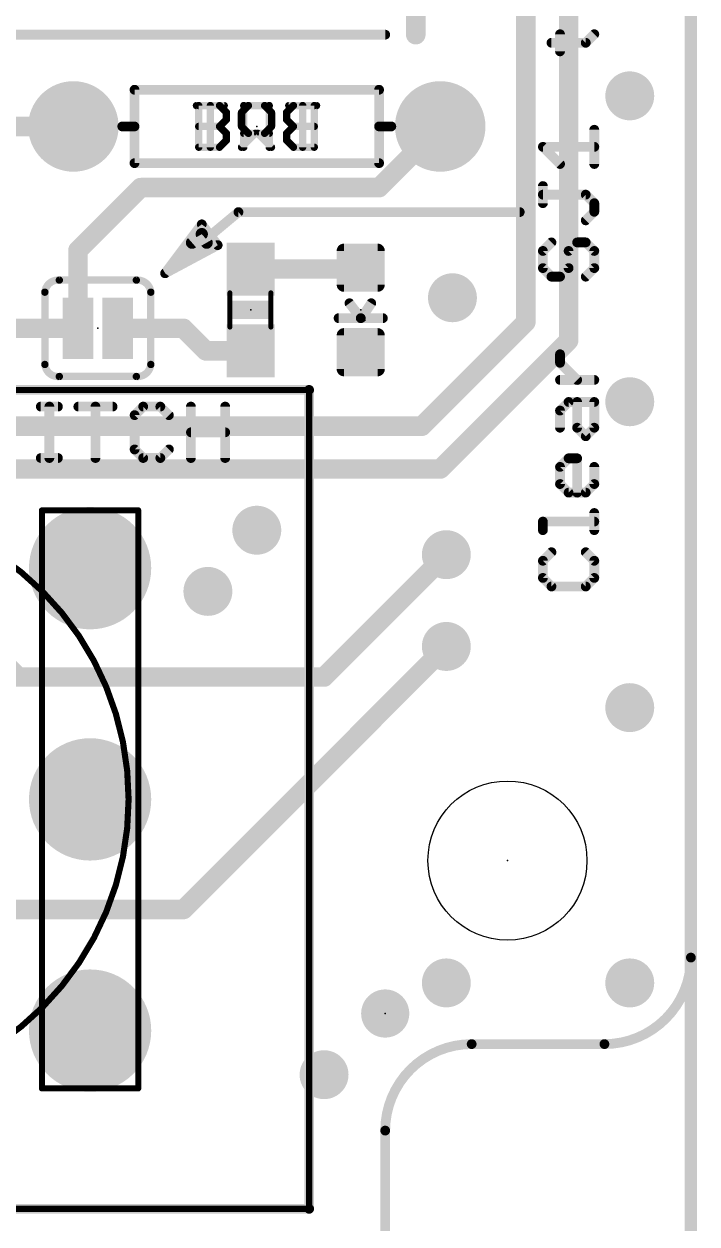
# Model space of a CAD drawing. Extents: x 0 to 108, y -11 to 121.
# Drawn here: x 71.24 to 85.22, y 2.62 to 27.53 of the extents above; entities that cross this region are included whole.
import ezdxf

# ---------------------------------------------------------------- set-up
doc = ezdxf.new("R2010")
doc.units = 0
for name, color, linetype in [('1', 12, 'CONTINUOUS'), ('17', 110, 'CONTINUOUS'), ('18', 110, 'CONTINUOUS'), ('20', 53, 'CONTINUOUS'), ('21', 41, 'CONTINUOUS'), ('22', 40, 'CONTINUOUS'), ('23', 53, 'CONTINUOUS'), ('51', 53, 'CONTINUOUS')]:
    doc.layers.add(name, color=color, linetype=linetype)

# ---------------------------------------------------------------- blocks, each defined once
blk = doc.blocks.new('RECT160000X160000R30')
at = {"const_width": 0.15}
blk.add_lwpolyline([(0.425, -0.35), (0.425, 0.35, 0.4142), (0.35, 0.425), (-0.35, 0.425, 0.4142), (-0.425, 0.35), (-0.425, -0.35, 0.4142), (-0.35, -0.425), (0.35, -0.425, 0.4142)], format="xyb", close=True, dxfattribs=at)
blk.add_solid([(-0.3754, -0.3754), (0.3754, -0.3754), (-0.3754, 0.3754), (0.3754, 0.3754)])
blk = doc.blocks.new('PIE')
at = {"const_width": 0.5}
blk.add_lwpolyline([(0, -0.25, 1), (0, 0.25, 1), (0, -0.25)], format="xyb", dxfattribs=at)
blk = doc.blocks.new('ROUNDP')
at = {"const_width": 0.5}
blk.add_lwpolyline([(0, -0.25, 1), (0, 0.25, 1), (0, -0.25)], format="xyb", dxfattribs=at)
blk = doc.blocks.new('RECT')
blk.add_solid([(-0.5, -0.5), (0.5, -0.5), (-0.5, 0.5), (0.5, 0.5)])
blk = doc.blocks.new('ROUNDV')
at = {"const_width": 0.5}
blk.add_lwpolyline([(0, -0.25, 1), (0, 0.25, 1), (0, -0.25)], format="xyb", dxfattribs=at)

msp = doc.modelspace()

# ---------------------------------------------------------------- linework, layer by layer
at = {"layer": '1'}
for points, const_width in [([(82.55, 20.955), (82.55, 85.725)], 0.4064), ([(81.661, 21.336), (81.661, 85.344)], 0.4064), ([(85.09, 0), (85.09, 33.02)], 0.254), ([(79.375, 31.115), (79.375, 27.305)], 0.4064), ([(72.263, 25.4), (67.31, 25.4)], 0.4064), ([(78.613, 24.13), (79.883, 25.4)], 0.4064), ([(72.3591, 22.8291), (73.66, 24.13)], 0.4064), ([(73.66, 24.13), (78.613, 24.13)], 0.4064), ([(72.3591, 21.209), (72.3591, 22.8291)], 0.4064), ([(78.205, 22.44), (78.232, 22.467)], 0.4064), ([(75.946, 22.44), (78.205, 22.44)], 0.4064), ([(79.502, 19.177), (81.661, 21.336)], 0.4064), ([(72.3591, 21.209), (70.739, 21.209)], 0.4064), ([(73.1829, 21.209), (74.549, 21.209)], 0.4064), ([(75.018, 20.74), (74.549, 21.209)], 0.4064), ([(75.946, 20.74), (75.018, 20.74)], 0.4064), ([(79.883, 18.288), (82.55, 20.955)], 0.4064), ([(67.183, 19.177), (79.502, 19.177)], 0.4064), ([(66.802, 18.288), (79.883, 18.288)], 0.4064), ([(77.47, 13.97), (80.01, 16.51)], 0.4064), ([(68.86, 16.23), (71.12, 13.97)], 0.4064), ([(80.01, 14.605), (74.549, 9.144)], 0.4064), ([(71.12, 13.97), (77.47, 13.97)], 0.4064), ([(74.549, 9.144), (69.596, 9.144)], 0.4064)]:
    msp.add_lwpolyline(points, dxfattribs=dict(at, const_width=const_width))
at = {"layer": '1', "const_width": 0.2032}
for points in [[(79.2734, 27.305, 1), (79.4766, 27.305)], [(72.263, 25.2984, 1), (72.263, 25.5016)], [(79.9548, 25.3282, 1), (79.8112, 25.4718)], [(73.66, 24.2316, 1), (73.66, 24.0284)], [(73.7318, 24.0582, 1), (73.5882, 24.2018)], [(78.5412, 24.2018, 1), (78.6848, 24.0582)], [(78.613, 24.0284, 1), (78.613, 24.2316)], [(72.4607, 22.8291, 1), (72.2575, 22.8291)], [(72.2873, 22.9009, 1), (72.4309, 22.7573)], [(78.3038, 22.3952, 1), (78.1602, 22.5388)], [(75.946, 22.5416, 1), (75.946, 22.3384)], [(78.1332, 22.5118, 1), (78.2768, 22.3682)], [(78.205, 22.3384, 1), (78.205, 22.5416)], [(81.5594, 21.336, 1), (81.7626, 21.336)], [(81.7328, 21.2642, 1), (81.5892, 21.4078)], [(72.2575, 21.209, 1), (72.4607, 21.209)], [(72.3591, 21.1074, 1), (72.3591, 21.3106)], [(73.1829, 21.3106, 1), (73.1829, 21.1074)], [(74.6208, 21.2808, 1), (74.4772, 21.1372)], [(74.549, 21.1074, 1), (74.549, 21.3106)], [(75.018, 20.8416, 1), (75.018, 20.6384)], [(75.946, 20.6384, 1), (75.946, 20.8416)], [(82.4484, 20.955, 1), (82.6516, 20.955)], [(82.6218, 20.8832, 1), (82.4782, 21.0268)], [(74.9462, 20.6682, 1), (75.0898, 20.8118)], [(79.4302, 19.2488, 1), (79.5738, 19.1052)], [(79.502, 19.0754, 1), (79.502, 19.2786)], [(79.8112, 18.3598, 1), (79.9548, 18.2162)], [(79.883, 18.1864, 1), (79.883, 18.3896)], [(80.0818, 16.4382, 1), (79.9382, 16.5818)], [(80.0818, 14.5332, 1), (79.9382, 14.6768)], [(71.0482, 13.8982, 1), (71.1918, 14.0418)], [(77.3982, 14.0418, 1), (77.5418, 13.8982)], [(77.47, 13.8684, 1), (77.47, 14.0716)], [(74.4772, 9.2158, 1), (74.6208, 9.0722)], [(74.549, 9.0424, 1), (74.549, 9.2456)]]:
    msp.add_lwpolyline(points, format="xyb", dxfattribs=at)
at = {"layer": '20', "const_width": 0.2032}
for points in [[(85.09, 102.344), (85.09, 8.1461)], [(83.294, 6.35), (80.5361, 6.35)], [(78.74, 1.7961), (78.74, 4.554)]]:
    msp.add_lwpolyline(points, dxfattribs=at)
at = {"layer": '20'}
for points, const_width in [([(83.294, 6.35, 0.4142), (85.09, 8.1461)], 0.2032), ([(85.1408, 8.1461, 1), (85.0392, 8.1461)], 0.1016), ([(85.0392, 8.1461, 1), (85.1408, 8.1461)], 0.1016), ([(80.5361, 6.35, 0.4142), (78.74, 4.554)], 0.2032), ([(80.5361, 6.4008, 1), (80.5361, 6.2992)], 0.1016), ([(80.5361, 6.2992, 1), (80.5361, 6.4008)], 0.1016), ([(83.294, 6.4008, 1), (83.294, 6.2992)], 0.1016), ([(83.294, 6.2992, 1), (83.294, 6.4008)], 0.1016), ([(78.7908, 4.554, 1), (78.6892, 4.554)], 0.1016), ([(78.6892, 4.554, 1), (78.7908, 4.554)], 0.1016)]:
    msp.add_lwpolyline(points, format="xyb", dxfattribs=dict(at, const_width=const_width))
msp.add_circle((81.28, 10.16), 1.651, dxfattribs=at)
at = {"layer": '21'}
for points, const_width in [([(78.74, 27.305), (71.12, 27.305)], 0.2032), ([(82.3716, 26.9589), (82.3716, 27.3148)], 0.2032), ([(82.9055, 27.1368), (83.0834, 27.3148)], 0.2032), ([(82.1936, 27.1368), (82.9055, 27.1368)], 0.2032), ([(73.533, 25.4), (73.533, 26.162)], 0.2032), ([(73.533, 26.162), (78.613, 26.162)], 0.2032), ([(78.613, 26.162), (78.613, 25.4)], 0.2032), ([(74.8666, 24.9682), (74.8666, 25.8325)], 0.1524), ([(74.8666, 25.8325), (75.2988, 25.8325)], 0.1524), ([(75.2988, 25.8325), (75.4429, 25.6885)], 0.1524), ([(75.8022, 24.9682), (75.8022, 25.8325)], 0.1524), ([(75.8022, 25.8325), (76.2343, 25.8325)], 0.1524), ([(76.2343, 25.8325), (76.3784, 25.6885)], 0.1524), ([(76.7377, 25.8325), (77.3139, 25.8325)], 0.1524), ([(77.0258, 24.9682), (77.0258, 25.8325)], 0.1524), ([(75.4429, 25.6885), (75.4429, 25.5444)], 0.1524), ([(76.3784, 25.6885), (76.3784, 25.4004)], 0.1524), ([(73.533, 25.4), (73.279, 25.4)], 0.2032), ([(73.533, 24.638), (73.533, 25.4)], 0.2032), ([(74.8666, 25.4004), (75.2988, 25.4004)], 0.1524), ([(75.4429, 25.5444), (75.2988, 25.4004)], 0.1524), ([(75.2988, 25.4004), (75.4429, 25.2563)], 0.1524), ([(76.3784, 25.4004), (76.2343, 25.2563)], 0.1524), ([(78.613, 25.4), (78.613, 24.638)], 0.2032), ([(78.613, 25.4), (78.867, 25.4)], 0.2032), ([(83.0834, 24.6201), (83.0834, 25.3319)], 0.2032), ([(75.4429, 25.1123), (75.2988, 24.9682)], 0.1524), ([(75.4429, 25.2563), (75.4429, 25.1123)], 0.1524), ([(76.2343, 25.2563), (75.8022, 25.2563)], 0.1524), ([(76.0903, 25.2563), (76.3784, 24.9682)], 0.1524), ([(75.2988, 24.9682), (74.8666, 24.9682)], 0.1524), ([(82.3716, 24.6201), (82.0157, 24.976)], 0.2032), ([(82.0157, 24.976), (83.0834, 24.976)], 0.2032), ([(78.613, 24.638), (73.533, 24.638)], 0.2032), ([(82.0157, 23.8066), (82.0157, 24.1625)], 0.2032), ([(82.9055, 23.9845), (82.0157, 23.9845)], 0.2032), ([(83.0834, 23.8066), (82.9055, 23.9845)], 0.2032), ([(74.168, 22.352), (75.692, 23.622)], 0.2032), ([(75.692, 23.622), (81.534, 23.622)], 0.2032), ([(82.9055, 23.4507), (83.0834, 23.6286)], 0.2032), ([(83.0834, 23.6286), (83.0834, 23.8066)], 0.2032), ([(74.168, 22.352), (74.93, 23.368)], 0.2032), ([(74.93, 23.368), (75.2602, 22.9362)], 0.2032), ([(74.7268, 22.987), (74.93, 23.1648)], 0.254), ([(74.93, 23.1648), (75.0316, 22.987)], 0.254), ([(74.168, 22.352), (75.2602, 22.9362)], 0.2032), ([(82.1936, 22.9931), (82.0157, 22.8151)], 0.2032), ([(82.5495, 22.8151), (82.7275, 22.9931)], 0.2032), ([(82.7275, 22.9931), (82.9055, 22.9931)], 0.2032), ([(82.9055, 22.9931), (83.0834, 22.8151)], 0.2032), ([(82.0157, 22.8151), (82.0157, 22.4592)], 0.2032), ([(82.5495, 22.4592), (82.5495, 22.8151)], 0.2032), ([(83.0834, 22.8151), (83.0834, 22.4592)], 0.2032), ([(82.0157, 22.4592), (82.1936, 22.2813)], 0.2032), ([(82.3716, 22.2813), (82.5495, 22.4592)], 0.2032), ([(83.0834, 22.4592), (82.9055, 22.2813)], 0.2032), ([(71.971, 22.209), (73.571, 22.209)], 0.1524), ([(82.1936, 22.2813), (82.3716, 22.2813)], 0.2032), ([(71.671, 20.459), (71.671, 21.959)], 0.1524), ([(73.871, 20.459), (73.871, 21.959)], 0.1524), ([(78.232, 21.42), (77.9982, 21.73)], 0.2032), ([(78.2574, 21.4354), (78.4504, 21.73)], 0.2032), ([(77.772, 21.42), (78.232, 21.42)], 0.2032), ([(78.692, 21.42), (78.232, 21.42)], 0.2032), ([(82.3716, 20.4933), (82.3716, 20.6712)], 0.2032), ([(82.7275, 20.1374), (82.3716, 20.4933)], 0.2032), ([(73.571, 20.209), (71.971, 20.209)], 0.1524), ([(83.0834, 20.1374), (82.3716, 20.1374)], 0.2032), ([(57.46, 19.93), (77.16, 19.93)], 0.2032), ([(77.16, 19.93), (57.46, 19.93)], 0.127), ([(77.16, 19.93), (77.16, 2.93)], 0.2032), ([(77.16, 2.93), (77.16, 19.93)], 0.127), ([(71.5862, 19.5843), (71.9421, 19.5843)], 0.2032), ([(71.7641, 18.5166), (71.7641, 19.5843)], 0.2032), ([(72.3658, 19.5843), (73.0776, 19.5843)], 0.2032), ([(72.7217, 18.5166), (72.7217, 19.5843)], 0.2032), ([(73.7131, 19.5843), (73.5352, 19.4064)], 0.2032), ([(74.069, 19.5843), (73.7131, 19.5843)], 0.2032), ([(74.247, 19.4064), (74.069, 19.5843)], 0.2032), ([(74.7046, 18.5166), (74.7046, 19.5843)], 0.2032), ([(75.4164, 19.5843), (75.4164, 18.5166)], 0.2032), ([(82.3716, 19.5018), (82.5495, 19.6798)], 0.2032), ([(82.5495, 19.6798), (83.0834, 19.6798)], 0.2032), ([(82.7275, 19.1459), (82.7275, 19.6798)], 0.2032), ([(83.0834, 19.6798), (83.0834, 19.1459)], 0.2032), ([(73.5352, 19.4064), (73.5352, 18.6945)], 0.2032), ([(82.3716, 19.1459), (82.3716, 19.5018)], 0.2032), ([(82.9055, 18.968), (82.7275, 19.1459)], 0.2032), ([(83.0834, 19.1459), (82.9055, 18.968)], 0.2032), ([(74.7046, 19.0505), (75.4164, 19.0505)], 0.2032), ([(73.5352, 18.6945), (73.7131, 18.5166)], 0.2032), ([(74.069, 18.5166), (74.247, 18.6945)], 0.2032), ([(71.5862, 18.5166), (71.9421, 18.5166)], 0.2032), ([(73.7131, 18.5166), (74.069, 18.5166)], 0.2032), ([(82.3716, 18.3325), (82.5495, 18.5104)], 0.2032), ([(82.5495, 18.5104), (82.7275, 18.5104)], 0.2032), ([(82.7275, 18.5104), (82.7275, 17.7986)], 0.2032), ([(82.3716, 17.9765), (82.3716, 18.3325)], 0.2032), ([(83.0834, 18.3325), (83.0834, 17.9765)], 0.2032), ([(82.5495, 17.7986), (82.3716, 17.9765)], 0.2032), ([(83.0834, 17.9765), (82.9055, 17.7986)], 0.2032), ([(82.9055, 17.7986), (82.5495, 17.7986)], 0.2032), ([(83.0834, 17.019), (83.0834, 17.3749)], 0.2032), ([(82.0157, 17.019), (82.0157, 17.1969)], 0.2032), ([(82.0157, 17.1969), (83.0834, 17.1969)], 0.2032), ([(82.1936, 16.5614), (82.0157, 16.3835)], 0.2032), ([(82.0157, 16.3835), (82.0157, 16.0276)], 0.2032), ([(83.0834, 16.3835), (82.9055, 16.5614)], 0.2032), ([(83.0834, 16.0276), (83.0834, 16.3835)], 0.2032), ([(82.0157, 16.0276), (82.1936, 15.8496)], 0.2032), ([(82.1936, 15.8496), (82.9055, 15.8496)], 0.2032), ([(82.9055, 15.8496), (83.0834, 16.0276)], 0.2032), ([(77.16, 2.93), (57.46, 2.93)], 0.2032), ([(57.46, 2.93), (77.16, 2.93)], 0.127)]:
    msp.add_lwpolyline(points, dxfattribs=dict(at, const_width=const_width))
for points, const_width in [([(78.74, 27.2542, 1), (78.74, 27.3558)], 0.1016), ([(82.4224, 27.3148, 1), (82.3208, 27.3148)], 0.1016), ([(83.1193, 27.2789, 1), (83.0475, 27.3507)], 0.1016), ([(82.1936, 27.1876, 1), (82.1936, 27.086)], 0.1016), ([(82.8695, 27.1727, 1), (82.9414, 27.1009)], 0.1016), ([(82.9055, 27.086, 1), (82.9055, 27.1876)], 0.1016), ([(82.3208, 26.9589, 1), (82.4224, 26.9589)], 0.1016), ([(73.5838, 26.162, 1), (73.4822, 26.162)], 0.1016), ([(73.533, 26.2128, 1), (73.533, 26.1112)], 0.1016), ([(78.6638, 26.162, 1), (78.5622, 26.162)], 0.1016), ([(78.613, 26.1112, 1), (78.613, 26.2128)], 0.1016), ([(74.9047, 25.8325, 1), (74.8285, 25.8325)], 0.0762), ([(74.8666, 25.8706, 1), (74.8666, 25.7944)], 0.0762), ([(75.3258, 25.8595, 1), (75.2719, 25.8056)], 0.0762), ([(75.2988, 25.7944, 1), (75.2988, 25.8706)], 0.0762), ([(75.8403, 25.8325, 1), (75.7641, 25.8325)], 0.0762), ([(75.8022, 25.8706, 1), (75.8022, 25.7944)], 0.0762), ([(76.2613, 25.8595, 1), (76.2074, 25.8056)], 0.0762), ([(76.2343, 25.7944, 1), (76.2343, 25.8706)], 0.0762), ([(76.7377, 25.8706, 1), (76.7377, 25.7944)], 0.0762), ([(77.0639, 25.8325, 1), (76.9877, 25.8325)], 0.0762), ([(77.3139, 25.7944, 1), (77.3139, 25.8706)], 0.0762), ([(75.481, 25.6885, 1), (75.4048, 25.6885)], 0.0762), ([(75.4159, 25.6615, 1), (75.4698, 25.7154)], 0.0762), ([(76.4165, 25.6885, 1), (76.3403, 25.6885)], 0.0762), ([(76.3514, 25.6615, 1), (76.4053, 25.7154)], 0.0762), ([(73.279, 25.4508, 1), (73.279, 25.3492)], 0.1016), ([(73.5838, 25.4, 1), (73.4822, 25.4)], 0.1016), ([(73.4822, 25.4, 1), (73.5838, 25.4)], 0.1016), ([(73.533, 25.3492, 1), (73.533, 25.4508)], 0.1016), ([(74.8666, 25.4385, 1), (74.8666, 25.3623)], 0.0762), ([(75.3258, 25.4273, 1), (75.2719, 25.3734)], 0.0762), ([(75.2719, 25.4273, 1), (75.3258, 25.3734)], 0.0762), ([(75.2988, 25.3623, 1), (75.2988, 25.4385)], 0.0762), ([(75.4048, 25.5444, 1), (75.481, 25.5444)], 0.0762), ([(75.4698, 25.5175, 1), (75.4159, 25.5714)], 0.0762), ([(76.3403, 25.4004, 1), (76.4165, 25.4004)], 0.0762), ([(76.4053, 25.3734, 1), (76.3514, 25.4273)], 0.0762), ([(78.6638, 25.4, 1), (78.5622, 25.4)], 0.1016), ([(78.613, 25.4508, 1), (78.613, 25.3492)], 0.1016), ([(78.5622, 25.4, 1), (78.6638, 25.4)], 0.1016), ([(78.867, 25.3492, 1), (78.867, 25.4508)], 0.1016), ([(83.1342, 25.3319, 1), (83.0326, 25.3319)], 0.1016), ([(75.481, 25.2563, 1), (75.4048, 25.2563)], 0.0762), ([(75.4159, 25.2294, 1), (75.4698, 25.2833)], 0.0762), ([(75.4698, 25.0853, 1), (75.4159, 25.1392)], 0.0762), ([(75.8022, 25.2944, 1), (75.8022, 25.2182)], 0.0762), ([(76.1172, 25.2833, 1), (76.0633, 25.2294)], 0.0762), ([(76.2074, 25.2833, 1), (76.2613, 25.2294)], 0.0762), ([(76.2343, 25.2182, 1), (76.2343, 25.2944)], 0.0762), ([(74.8666, 25.0063, 1), (74.8666, 24.9301)], 0.0762), ([(74.8285, 24.9682, 1), (74.9047, 24.9682)], 0.0762), ([(75.2719, 24.9951, 1), (75.3258, 24.9413)], 0.0762), ([(75.2988, 24.9301, 1), (75.2988, 25.0063)], 0.0762), ([(75.4048, 25.1123, 1), (75.481, 25.1123)], 0.0762), ([(75.7641, 24.9682, 1), (75.8403, 24.9682)], 0.0762), ([(76.3514, 24.9413, 1), (76.4053, 24.9951)], 0.0762), ([(76.9877, 24.9682, 1), (77.0639, 24.9682)], 0.0762), ([(82.0516, 25.0119, 1), (81.9798, 24.9401)], 0.1016), ([(82.0157, 25.0268, 1), (82.0157, 24.9252)], 0.1016), ([(83.0834, 24.9252, 1), (83.0834, 25.0268)], 0.1016), ([(73.533, 24.6888, 1), (73.533, 24.5872)], 0.1016), ([(73.4822, 24.638, 1), (73.5838, 24.638)], 0.1016), ([(78.5622, 24.638, 1), (78.6638, 24.638)], 0.1016), ([(78.613, 24.5872, 1), (78.613, 24.6888)], 0.1016), ([(82.3357, 24.5842, 1), (82.4075, 24.656)], 0.1016), ([(83.0326, 24.6201, 1), (83.1342, 24.6201)], 0.1016), ([(82.0665, 24.1625, 1), (81.9649, 24.1625)], 0.1016), ([(82.0157, 24.0353, 1), (82.0157, 23.9337)], 0.1016), ([(82.9414, 24.0205, 1), (82.8695, 23.9486)], 0.1016), ([(82.9055, 23.9337, 1), (82.9055, 24.0353)], 0.1016), ([(75.692, 23.6728, 1), (75.692, 23.5712)], 0.1016), ([(75.7245, 23.583, 1), (75.6595, 23.661)], 0.1016), ([(81.534, 23.5712, 1), (81.534, 23.6728)], 0.1016), ([(81.9649, 23.8066, 1), (82.0665, 23.8066)], 0.1016), ([(83.1342, 23.8066, 1), (83.0326, 23.8066)], 0.1016), ([(83.0326, 23.6286, 1), (83.1342, 23.6286)], 0.1016), ([(83.0475, 23.7707, 1), (83.1193, 23.8425)], 0.1016), ([(83.1193, 23.5927, 1), (83.0475, 23.6645)], 0.1016), ([(74.9704, 23.3989, 1), (74.8896, 23.3371)], 0.1016), ([(74.9706, 23.3375, 1), (74.8894, 23.3985)], 0.1016), ([(82.8695, 23.4866, 1), (82.9414, 23.4148)], 0.1016), ([(74.9851, 23.1963, 1), (74.8749, 23.1333)], 0.127), ([(74.9718, 23.117, 1), (74.8882, 23.2126)], 0.127), ([(74.685, 23.0348, 1), (74.7686, 22.9392)], 0.127), ([(74.9765, 22.9555, 1), (75.0867, 23.0185)], 0.127), ([(75.2198, 22.9053, 1), (75.3006, 22.9671)], 0.1016), ([(75.2842, 22.8914, 1), (75.2362, 22.981)], 0.1016), ([(82.2296, 22.9572, 1), (82.1577, 23.029)], 0.1016), ([(82.7275, 23.0439, 1), (82.7275, 22.9423)], 0.1016), ([(82.7634, 22.9572, 1), (82.6916, 23.029)], 0.1016), ([(82.9414, 23.029, 1), (82.8695, 22.9572)], 0.1016), ([(82.9055, 22.9423, 1), (82.9055, 23.0439)], 0.1016), ([(82.0665, 22.8151, 1), (81.9649, 22.8151)], 0.1016), ([(81.9798, 22.8511, 1), (82.0516, 22.7792)], 0.1016), ([(82.6003, 22.8151, 1), (82.4987, 22.8151)], 0.1016), ([(82.5136, 22.8511, 1), (82.5855, 22.7792)], 0.1016), ([(83.1342, 22.8151, 1), (83.0326, 22.8151)], 0.1016), ([(83.0475, 22.7792, 1), (83.1193, 22.8511)], 0.1016), ([(74.144, 22.3968, 1), (74.192, 22.3072)], 0.1016), ([(74.1355, 22.391, 1), (74.2005, 22.313)], 0.1016), ([(74.1274, 22.3825, 1), (74.2086, 22.3215)], 0.1016), ([(82.0516, 22.4952, 1), (81.9798, 22.4233)], 0.1016), ([(81.9649, 22.4592, 1), (82.0665, 22.4592)], 0.1016), ([(82.4987, 22.4592, 1), (82.6003, 22.4592)], 0.1016), ([(82.5855, 22.4233, 1), (82.5136, 22.4952)], 0.1016), ([(83.0326, 22.4592, 1), (83.1342, 22.4592)], 0.1016), ([(83.1193, 22.4233, 1), (83.0475, 22.4952)], 0.1016), ([(71.971, 22.209, 0.4142), (71.671, 21.959)], 0.1524), ([(71.971, 22.2471, 1), (71.971, 22.1709)], 0.0762), ([(71.9676, 22.1711, 1), (71.9744, 22.2469)], 0.0762), ([(73.871, 21.959, 0.4142), (73.571, 22.209)], 0.1524), ([(73.5676, 22.2469, 1), (73.5744, 22.1711)], 0.0762), ([(73.571, 22.1709, 1), (73.571, 22.2471)], 0.0762), ([(82.1936, 22.3321, 1), (82.1936, 22.2305)], 0.1016), ([(82.1577, 22.2454, 1), (82.2296, 22.3172)], 0.1016), ([(82.3357, 22.3172, 1), (82.4075, 22.2454)], 0.1016), ([(82.3716, 22.2305, 1), (82.3716, 22.3321)], 0.1016), ([(82.8695, 22.3172, 1), (82.9414, 22.2454)], 0.1016), ([(71.7091, 21.959, 1), (71.6329, 21.959)], 0.0762), ([(71.6331, 21.9624, 1), (71.7089, 21.9556)], 0.0762), ([(73.9091, 21.959, 1), (73.8329, 21.959)], 0.0762), ([(73.8331, 21.9556, 1), (73.9089, 21.9624)], 0.0762), ([(78.0388, 21.7606, 1), (77.9576, 21.6994)], 0.1016), ([(78.4929, 21.7022, 1), (78.4079, 21.7578)], 0.1016), ([(77.772, 21.4708, 1), (77.772, 21.3692)], 0.1016), ([(78.232, 21.4708, 1), (78.232, 21.3692)], 0.1016), ([(78.1914, 21.3894, 1), (78.2726, 21.4506)], 0.1016), ([(78.2149, 21.4632, 1), (78.2999, 21.4076)], 0.1016), ([(78.232, 21.3692, 1), (78.232, 21.4708)], 0.1016), ([(78.692, 21.3692, 1), (78.692, 21.4708)], 0.1016), ([(82.4224, 20.6712, 1), (82.3208, 20.6712)], 0.1016), ([(71.671, 20.459, 0.4148), (71.971, 20.209)], 0.1524), ([(71.7089, 20.4624, 1), (71.6331, 20.4556)], 0.0762), ([(71.6329, 20.459, 1), (71.7091, 20.459)], 0.0762), ([(73.571, 20.209, 0.4142), (73.871, 20.459)], 0.1524), ([(73.8329, 20.459, 1), (73.9091, 20.459)], 0.0762), ([(73.9089, 20.4556, 1), (73.8331, 20.4624)], 0.0762), ([(82.4075, 20.5292, 1), (82.3357, 20.4574)], 0.1016), ([(82.3208, 20.4933, 1), (82.4224, 20.4933)], 0.1016), ([(71.971, 20.2471, 1), (71.971, 20.1709)], 0.0762), ([(71.9745, 20.1711, 1), (71.9675, 20.2469)], 0.0762), ([(73.5744, 20.2469, 1), (73.5676, 20.1711)], 0.0762), ([(73.571, 20.1709, 1), (73.571, 20.2471)], 0.0762), ([(82.3716, 20.1882, 1), (82.3716, 20.0866)], 0.1016), ([(82.6916, 20.1015, 1), (82.7634, 20.1733)], 0.1016), ([(83.0834, 20.0866, 1), (83.0834, 20.1882)], 0.1016), ([(77.2108, 19.93, 1), (77.1092, 19.93)], 0.1016), ([(77.1918, 19.93, 1), (77.1283, 19.93)], 0.0635), ([(77.16, 19.8792, 1), (77.16, 19.9808)], 0.1016), ([(77.16, 19.8983, 1), (77.16, 19.9617)], 0.0635), ([(71.5862, 19.6351, 1), (71.5862, 19.5335)], 0.1016), ([(71.8149, 19.5843, 1), (71.7133, 19.5843)], 0.1016), ([(71.9421, 19.5335, 1), (71.9421, 19.6351)], 0.1016), ([(72.3658, 19.6351, 1), (72.3658, 19.5335)], 0.1016), ([(72.7725, 19.5843, 1), (72.6709, 19.5843)], 0.1016), ([(73.0776, 19.5335, 1), (73.0776, 19.6351)], 0.1016), ([(73.7131, 19.6351, 1), (73.7131, 19.5335)], 0.1016), ([(73.749, 19.5484, 1), (73.6772, 19.6202)], 0.1016), ([(74.1049, 19.6202, 1), (74.0331, 19.5484)], 0.1016), ([(74.069, 19.5335, 1), (74.069, 19.6351)], 0.1016), ([(74.7554, 19.5843, 1), (74.6538, 19.5843)], 0.1016), ([(75.4672, 19.5843, 1), (75.3656, 19.5843)], 0.1016), ([(82.5495, 19.7306, 1), (82.5495, 19.629)], 0.1016), ([(82.5855, 19.6439, 1), (82.5136, 19.7157)], 0.1016), ([(82.7783, 19.6798, 1), (82.6767, 19.6798)], 0.1016), ([(83.1342, 19.6798, 1), (83.0326, 19.6798)], 0.1016), ([(83.0834, 19.629, 1), (83.0834, 19.7306)], 0.1016), ([(73.4992, 19.4423, 1), (73.5711, 19.3704)], 0.1016), ([(73.586, 19.4064, 1), (73.4844, 19.4064)], 0.1016), ([(74.2111, 19.3704, 1), (74.2829, 19.4423)], 0.1016), ([(82.4224, 19.5018, 1), (82.3208, 19.5018)], 0.1016), ([(82.3357, 19.5378, 1), (82.4075, 19.4659)], 0.1016), ([(82.3208, 19.1459, 1), (82.4224, 19.1459)], 0.1016), ([(82.7634, 19.1819, 1), (82.6916, 19.11)], 0.1016), ([(82.6767, 19.1459, 1), (82.7783, 19.1459)], 0.1016), ([(83.0326, 19.1459, 1), (83.1342, 19.1459)], 0.1016), ([(83.1193, 19.11, 1), (83.0475, 19.1819)], 0.1016), ([(74.7046, 19.1013, 1), (74.7046, 18.9997)], 0.1016), ([(75.4164, 18.9997, 1), (75.4164, 19.1013)], 0.1016), ([(82.8695, 19.0039, 1), (82.9414, 18.9321)], 0.1016), ([(82.8695, 18.9321, 1), (82.9414, 19.0039)], 0.1016), ([(73.5711, 18.7305, 1), (73.4992, 18.6586)], 0.1016), ([(73.4844, 18.6945, 1), (73.586, 18.6945)], 0.1016), ([(74.2829, 18.6586, 1), (74.2111, 18.7305)], 0.1016), ([(71.5862, 18.5674, 1), (71.5862, 18.4658)], 0.1016), ([(71.7133, 18.5166, 1), (71.8149, 18.5166)], 0.1016), ([(71.9421, 18.4658, 1), (71.9421, 18.5674)], 0.1016), ([(72.6709, 18.5166, 1), (72.7725, 18.5166)], 0.1016), ([(73.7131, 18.5674, 1), (73.7131, 18.4658)], 0.1016), ([(73.6772, 18.4807, 1), (73.749, 18.5525)], 0.1016), ([(74.0331, 18.5525, 1), (74.1049, 18.4807)], 0.1016), ([(74.069, 18.4658, 1), (74.069, 18.5674)], 0.1016), ([(74.6538, 18.5166, 1), (74.7554, 18.5166)], 0.1016), ([(75.3656, 18.5166, 1), (75.4672, 18.5166)], 0.1016), ([(82.5495, 18.5612, 1), (82.5495, 18.4596)], 0.1016), ([(82.5855, 18.4745, 1), (82.5136, 18.5463)], 0.1016), ([(82.7783, 18.5104, 1), (82.6767, 18.5104)], 0.1016), ([(82.7275, 18.4596, 1), (82.7275, 18.5612)], 0.1016), ([(82.4224, 18.3325, 1), (82.3208, 18.3325)], 0.1016), ([(82.3357, 18.3684, 1), (82.4075, 18.2965)], 0.1016), ([(83.1342, 18.3325, 1), (83.0326, 18.3325)], 0.1016), ([(82.4075, 18.0125, 1), (82.3357, 17.9406)], 0.1016), ([(82.3208, 17.9765, 1), (82.4224, 17.9765)], 0.1016), ([(83.0326, 17.9765, 1), (83.1342, 17.9765)], 0.1016), ([(83.1193, 17.9406, 1), (83.0475, 18.0125)], 0.1016), ([(82.5495, 17.8494, 1), (82.5495, 17.7478)], 0.1016), ([(82.5136, 17.7627, 1), (82.5855, 17.8345)], 0.1016), ([(82.6767, 17.7986, 1), (82.7783, 17.7986)], 0.1016), ([(82.8695, 17.8345, 1), (82.9414, 17.7627)], 0.1016), ([(82.9055, 17.7478, 1), (82.9055, 17.8494)], 0.1016), ([(83.1342, 17.3749, 1), (83.0326, 17.3749)], 0.1016), ([(82.0665, 17.1969, 1), (81.9649, 17.1969)], 0.1016), ([(82.0157, 17.2477, 1), (82.0157, 17.1461)], 0.1016), ([(83.0834, 17.1461, 1), (83.0834, 17.2477)], 0.1016), ([(81.9649, 17.019, 1), (82.0665, 17.019)], 0.1016), ([(83.0326, 17.019, 1), (83.1342, 17.019)], 0.1016), ([(82.0665, 16.3835, 1), (81.9649, 16.3835)], 0.1016), ([(81.9798, 16.4194, 1), (82.0516, 16.3475)], 0.1016), ([(82.2296, 16.5255, 1), (82.1577, 16.5973)], 0.1016), ([(82.9414, 16.5973, 1), (82.8695, 16.5255)], 0.1016), ([(83.1342, 16.3835, 1), (83.0326, 16.3835)], 0.1016), ([(83.0475, 16.3475, 1), (83.1193, 16.4194)], 0.1016), ([(82.0516, 16.0635, 1), (81.9798, 15.9916)], 0.1016), ([(81.9649, 16.0276, 1), (82.0665, 16.0276)], 0.1016), ([(82.1936, 15.9004, 1), (82.1936, 15.7988)], 0.1016), ([(82.9055, 15.7988, 1), (82.9055, 15.9004)], 0.1016), ([(83.0326, 16.0276, 1), (83.1342, 16.0276)], 0.1016), ([(83.1193, 15.9916, 1), (83.0475, 16.0635)], 0.1016), ([(82.1577, 15.8137, 1), (82.2296, 15.8855)], 0.1016), ([(82.8695, 15.8855, 1), (82.9414, 15.8137)], 0.1016), ([(77.16, 2.8792, 1), (77.16, 2.9808)], 0.1016), ([(77.16, 2.8982, 1), (77.16, 2.9618)], 0.0635), ([(77.1092, 2.93, 1), (77.2108, 2.93)], 0.1016), ([(77.1283, 2.93, 1), (77.1918, 2.93)], 0.0635)]:
    msp.add_lwpolyline(points, format="xyb", dxfattribs=dict(at, const_width=const_width))
at = {"layer": '22'}
for points, const_width in [([(64.77, 27.305), (78.74, 27.305)], 0.2032), ([(73.533, 26.162), (78.613, 26.162)], 0.2032), ([(73.533, 25.4), (73.533, 26.162)], 0.2032), ([(78.613, 26.162), (78.613, 25.4)], 0.2032), ([(75.3958, 25.8325), (74.8195, 25.8325)], 0.1524), ([(75.1077, 24.9682), (75.1077, 25.8325)], 0.1524), ([(75.8991, 25.8325), (75.7551, 25.6885)], 0.1524), ([(76.3313, 25.8325), (75.8991, 25.8325)], 0.1524), ([(76.3313, 24.9682), (76.3313, 25.8325)], 0.1524), ([(76.8346, 25.8325), (76.6906, 25.6885)], 0.1524), ([(77.2668, 25.8325), (76.8346, 25.8325)], 0.1524), ([(77.2668, 24.9682), (77.2668, 25.8325)], 0.1524), ([(75.7551, 25.6885), (75.7551, 25.4004)], 0.1524), ([(76.6906, 25.6885), (76.6906, 25.5444)], 0.1524), ([(73.533, 25.4), (73.279, 25.4)], 0.2032), ([(73.533, 24.638), (73.533, 25.4)], 0.2032), ([(75.7551, 25.4004), (75.8991, 25.2563)], 0.1524), ([(76.6906, 25.5444), (76.8346, 25.4004)], 0.1524), ([(76.8346, 25.4004), (76.6906, 25.2563)], 0.1524), ([(77.2668, 25.4004), (76.8346, 25.4004)], 0.1524), ([(78.613, 25.4), (78.613, 24.638)], 0.2032), ([(78.867, 25.4), (78.613, 25.4)], 0.2032), ([(76.0432, 25.2563), (75.7551, 24.9682)], 0.1524), ([(75.8991, 25.2563), (76.3313, 25.2563)], 0.1524), ([(76.6906, 25.2563), (76.6906, 25.1123)], 0.1524), ([(76.6906, 25.1123), (76.8346, 24.9682)], 0.1524), ([(76.8346, 24.9682), (77.2668, 24.9682)], 0.1524), ([(78.613, 24.638), (73.533, 24.638)], 0.2032)]:
    msp.add_lwpolyline(points, dxfattribs=dict(at, const_width=const_width))
for points, const_width in [([(78.74, 27.2542, 1), (78.74, 27.3558)], 0.1016), ([(73.533, 26.2128, 1), (73.533, 26.1112)], 0.1016), ([(73.5838, 26.162, 1), (73.4822, 26.162)], 0.1016), ([(78.6638, 26.162, 1), (78.5622, 26.162)], 0.1016), ([(78.613, 26.1112, 1), (78.613, 26.2128)], 0.1016), ([(74.8195, 25.8706, 1), (74.8195, 25.7944)], 0.0762), ([(75.1458, 25.8325, 1), (75.0696, 25.8325)], 0.0762), ([(75.3958, 25.7944, 1), (75.3958, 25.8706)], 0.0762), ([(75.8991, 25.8706, 1), (75.8991, 25.7944)], 0.0762), ([(75.9261, 25.8056, 1), (75.8722, 25.8595)], 0.0762), ([(76.3694, 25.8325, 1), (76.2932, 25.8325)], 0.0762), ([(76.3313, 25.7944, 1), (76.3313, 25.8706)], 0.0762), ([(76.8346, 25.8706, 1), (76.8346, 25.7944)], 0.0762), ([(76.8616, 25.8056, 1), (76.8077, 25.8595)], 0.0762), ([(77.3049, 25.8325, 1), (77.2287, 25.8325)], 0.0762), ([(77.2668, 25.7944, 1), (77.2668, 25.8706)], 0.0762), ([(75.7281, 25.7154, 1), (75.782, 25.6615)], 0.0762), ([(75.7932, 25.6885, 1), (75.717, 25.6885)], 0.0762), ([(76.6636, 25.7154, 1), (76.7175, 25.6615)], 0.0762), ([(76.7287, 25.6885, 1), (76.6525, 25.6885)], 0.0762), ([(73.279, 25.4508, 1), (73.279, 25.3492)], 0.1016), ([(73.5838, 25.4, 1), (73.4822, 25.4)], 0.1016), ([(73.4822, 25.4, 1), (73.5838, 25.4)], 0.1016), ([(73.533, 25.3492, 1), (73.533, 25.4508)], 0.1016), ([(75.782, 25.4273, 1), (75.7281, 25.3734)], 0.0762), ([(75.717, 25.4004, 1), (75.7932, 25.4004)], 0.0762), ([(76.7175, 25.5714, 1), (76.6636, 25.5175)], 0.0762), ([(76.6525, 25.5444, 1), (76.7287, 25.5444)], 0.0762), ([(76.8346, 25.4385, 1), (76.8346, 25.3623)], 0.0762), ([(76.8616, 25.3734, 1), (76.8077, 25.4273)], 0.0762), ([(76.8077, 25.3734, 1), (76.8616, 25.4273)], 0.0762), ([(77.2668, 25.3623, 1), (77.2668, 25.4385)], 0.0762), ([(78.6638, 25.4, 1), (78.5622, 25.4)], 0.1016), ([(78.613, 25.4508, 1), (78.613, 25.3492)], 0.1016), ([(78.5622, 25.4, 1), (78.6638, 25.4)], 0.1016), ([(78.867, 25.3492, 1), (78.867, 25.4508)], 0.1016), ([(75.8991, 25.2944, 1), (75.8991, 25.2182)], 0.0762), ([(75.8722, 25.2294, 1), (75.9261, 25.2833)], 0.0762), ([(76.0701, 25.2294, 1), (76.0162, 25.2833)], 0.0762), ([(76.3313, 25.2182, 1), (76.3313, 25.2944)], 0.0762), ([(76.6636, 25.2833, 1), (76.7175, 25.2294)], 0.0762), ([(76.7175, 25.1392, 1), (76.6636, 25.0853)], 0.0762), ([(76.7287, 25.2563, 1), (76.6525, 25.2563)], 0.0762), ([(75.0696, 24.9682, 1), (75.1458, 24.9682)], 0.0762), ([(75.7281, 24.9951, 1), (75.782, 24.9413)], 0.0762), ([(76.2932, 24.9682, 1), (76.3694, 24.9682)], 0.0762), ([(76.6525, 25.1123, 1), (76.7287, 25.1123)], 0.0762), ([(76.8346, 25.0063, 1), (76.8346, 24.9301)], 0.0762), ([(76.8077, 24.9413, 1), (76.8616, 24.9951)], 0.0762), ([(77.2287, 24.9682, 1), (77.3049, 24.9682)], 0.0762), ([(77.2668, 24.9301, 1), (77.2668, 25.0063)], 0.0762), ([(73.533, 24.6888, 1), (73.533, 24.5872)], 0.1016), ([(73.4822, 24.638, 1), (73.5838, 24.638)], 0.1016), ([(78.5622, 24.638, 1), (78.6638, 24.638)], 0.1016), ([(78.613, 24.5872, 1), (78.613, 24.6888)], 0.1016)]:
    msp.add_lwpolyline(points, format="xyb", dxfattribs=dict(at, const_width=const_width))
at = {"layer": '23'}
for p in [(76.073, 25.4), (75.946, 21.59), (78.232, 21.59), (72.771, 21.209), (81.28, 10.16), (78.74, 6.985)]:
    msp.add_point(p, dxfattribs=at)
at = {"layer": '51'}
for points, const_width in [([(75.514, 21.234), (75.514, 21.946)], 0.1016), ([(76.365, 21.234), (76.365, 21.946)], 0.1016), ([(73.61, 17.43), (71.61, 17.43)], 0.127), ([(71.61, 17.43), (71.61, 5.43)], 0.127), ([(73.61, 5.43), (73.61, 17.43)], 0.127), ([(71.61, 5.43), (73.61, 5.43)], 0.127)]:
    msp.add_lwpolyline(points, dxfattribs=dict(at, const_width=const_width))
for points, const_width in [([(75.5394, 21.946, 1), (75.4886, 21.946)], 0.0508), ([(76.3904, 21.946, 1), (76.3396, 21.946)], 0.0508), ([(75.4886, 21.234, 1), (75.5394, 21.234)], 0.0508), ([(76.3396, 21.234, 1), (76.3904, 21.234)], 0.0508), ([(67.31, 5.33, 1), (67.31, 17.53, 1), (67.31, 5.33)], 0.127), ([(71.6418, 17.43, 1), (71.5782, 17.43)], 0.0635), ([(71.61, 17.4617, 1), (71.61, 17.3983)], 0.0635), ([(73.6418, 17.43, 1), (73.5782, 17.43)], 0.0635), ([(73.61, 17.3983, 1), (73.61, 17.4617)], 0.0635), ([(71.61, 5.4618, 1), (71.61, 5.3983)], 0.0635), ([(73.61, 5.3983, 1), (73.61, 5.4618)], 0.0635), ([(71.5782, 5.43, 1), (71.6418, 5.43)], 0.0635), ([(73.5782, 5.43, 1), (73.6418, 5.43)], 0.0635)]:
    msp.add_lwpolyline(points, format="xyb", dxfattribs=dict(at, const_width=const_width))

# ---------------------------------------------------------------- block references
at = {"layer": '1', "xscale": 1.1, "rotation": 90}
for p in [(75.946, 22.44), (75.946, 20.74)]:
    msp.add_blockref('RECT', p, dxfattribs=at)
at = {"layer": '1', "rotation": 180}
for p in [(78.232, 22.467), (78.232, 20.713)]:
    msp.add_blockref('RECT160000X160000R30', p, dxfattribs=at)
at = {"layer": '1', "xscale": 0.635, "yscale": 1.27}
for p in [(72.3591, 21.209), (73.1829, 21.209)]:
    msp.add_blockref('RECT', p, dxfattribs=at)
at = {"layer": '1'}
msp.add_blockref('PIE', (78.74, 6.985), dxfattribs=at)
at = {"layer": '17', "xscale": 1.8796, "yscale": 1.8796, "rotation": 180}
for p in [(72.263, 25.4), (79.883, 25.4)]:
    msp.add_blockref('ROUNDP', p, dxfattribs=at)
at = {"layer": '17', "xscale": 2.54, "yscale": 2.54}
for p in [(72.61, 16.23), (72.61, 11.43), (72.61, 6.63)]:
    msp.add_blockref('ROUNDP', p, dxfattribs=at)
at = {"layer": '18', "xscale": 1.016, "yscale": 1.016}
for p in [(83.82, 26.035), (83.82, 26.035), (80.137, 21.844), (80.137, 21.844), (83.82, 19.685), (83.82, 19.685), (76.073, 17.018), (76.073, 17.018), (80.01, 16.51), (80.01, 16.51), (75.057, 15.748), (75.057, 15.748), (80.01, 14.605), (80.01, 14.605), (83.82, 13.335), (83.82, 13.335), (80.01, 7.62), (80.01, 7.62), (83.82, 7.62), (83.82, 7.62), (77.47, 5.715), (77.47, 5.715)]:
    msp.add_blockref('ROUNDV', p, dxfattribs=at)
at = {"layer": '21', "xscale": 0.381, "yscale": 0.762, "rotation": 90}
msp.add_blockref('RECT', (75.946, 21.59), dxfattribs=at)
at = {"layer": '51', "xscale": 0.5001, "yscale": 0.95, "rotation": 90}
for p in [(75.9409, 22.1702), (75.9409, 21.0019)]:
    msp.add_blockref('RECT', p, dxfattribs=at)

doc.saveas('drawing.dxf')
